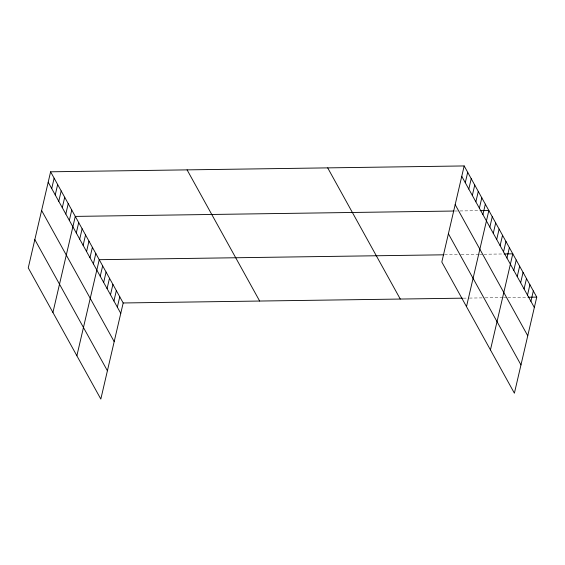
<?xml version="1.0" encoding="UTF-8"?>
<svg xmlns="http://www.w3.org/2000/svg" width="565" height="565" viewBox="0 0 565 565"><rect width="100%" height="100%" fill="white"/><g stroke="black" fill="none" stroke-linecap="round" stroke-linejoin="round"><path stroke-width="0.42" stroke-dasharray="2.83 2.12" d="M454.733 211.028L459.105 210.964M459.981 210.95L479.226 210.681M444.563 254.794L460.313 254.575M461.181 254.561L478.682 254.314M479.558 254.299L483.054 254.25M483.93 254.236L503.175 253.968M463.265 298.158L468.512 298.08M469.388 298.073L484.262 297.861M485.13 297.847L502.631 297.6M503.507 297.586L507.003 297.536M507.879 297.522L527.124 297.254"/><path stroke-width="0.85" d="M50.61 171.802L28.25 267.881L100.824 399.06L123.184 302.974L50.61 171.802L464.176 165.941L536.75 297.119L514.39 393.198L441.816 262.026L464.176 165.941M51.719 188.562L54.134 178.173M55.243 194.932L57.658 184.543M58.767 201.302L61.182 190.913M62.291 207.673L64.707 197.284M65.815 214.043L68.231 203.654M69.34 220.414L71.762 210.025M52.926 312.48L75.286 216.402L453.857 211.035M76.289 232.971L78.705 222.582M79.707 239.157L82.13 228.769M83.133 245.337L85.548 234.948M86.551 251.524L88.966 241.135M89.976 257.704L92.392 247.322M93.395 263.89L95.81 253.501M76.875 355.766L99.235 259.688L443.687 254.808M100.238 276.257L102.653 265.868M103.656 282.444L106.079 272.055M107.082 288.623L109.497 278.241M110.5 294.81L112.922 284.421M113.925 300.997L116.341 290.608M117.343 307.176L119.759 296.787M465.285 182.7L467.7 172.311M468.809 189.07L471.224 178.688M472.333 195.448L474.748 185.059M475.857 201.818L478.28 191.429M479.381 208.188L481.804 197.799M482.913 214.559L485.328 204.17M466.492 306.626L488.852 210.54L480.102 210.667M489.855 227.116L492.27 216.727M493.273 233.296L495.696 222.907M496.699 239.482L499.114 229.093M500.117 245.662L502.539 235.28M503.542 251.849L505.958 241.46M506.96 258.036L509.383 247.647M490.441 349.912L512.801 253.826L504.051 253.953M513.804 270.402L516.219 260.013M517.229 276.582L519.645 266.2M520.648 282.768L523.063 272.379M524.066 288.955L526.488 278.566M527.491 295.135L529.906 284.746M530.909 301.322L533.332 290.933M123.184 302.974L462.389 298.172M528 297.239L536.75 297.119M461.76 176.329L534.335 307.501M455.178 204.608L527.752 335.787M448.398 233.748L520.972 364.919M327.7 167.876L400.274 299.047M187.086 169.867L259.66 301.039M48.194 182.191L120.769 313.363M41.612 210.47L114.187 341.641M34.832 239.602L107.407 370.774"/></g></svg>
